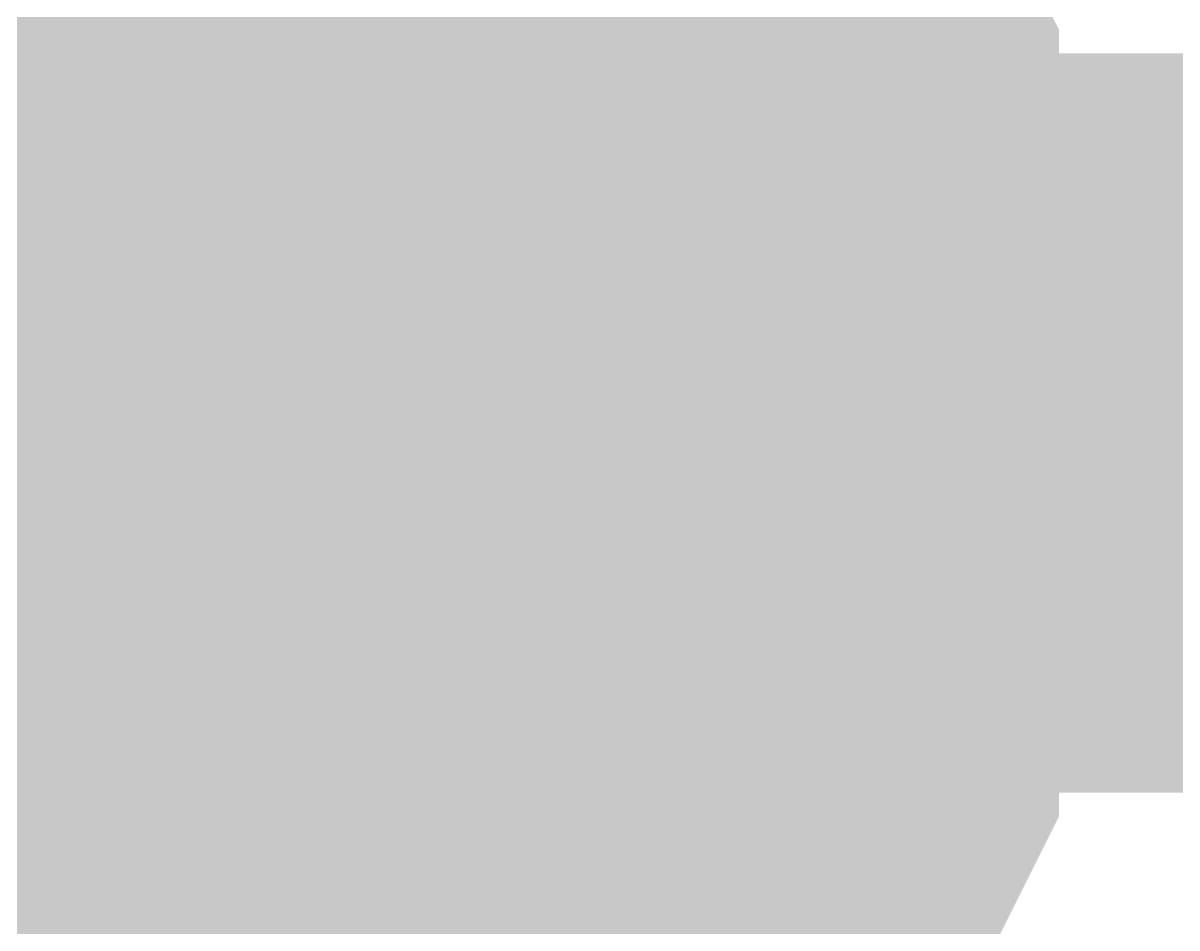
# Model space of a CAD drawing. Header units: inches. Extents: x 0 to 569, y 0 to 432.
# Drawn here: x 73.896 to 74.3636, y 180.1253 to 180.4922 of the extents above; entities that cross this region are included whole.
import ezdxf

# ---------------------------------------------------------------- set-up
doc = ezdxf.new("R2010")
doc.units = ezdxf.units.IN
doc.layers.add('Sheet', color=255, linetype='Continuous')

msp = doc.modelspace()

# ---------------------------------------------------------------- linework, layer by layer
at = {"layer": 'Sheet'}
msp.add_lwpolyline([(73.406, 180.34, 0.508, 0.508, 1), (73.914, 180.34, 0.508, 0.508, 1)], format="xyseb", close=True, dxfattribs=at)
for points in [[(74.05439, 180.65254, 0.29972, 0.29972, 0), (74.0792, 180.64014, 0.29972, 0.29972, 0), (74.0916, 180.61533, 0.29972, 0.29972, 0), (74.104, 180.59053, 0.29972, 0.29972, 0), (74.11641, 180.57812, 0.29972, 0.29972, 0), (74.12881, 180.55332, 0.29972, 0.29972, 0), (74.14121, 180.52852, 0.29972, 0.29972, 0), (74.14121, 180.50371, 0.29972, 0.29972, 0), (74.15361, 180.47891, 0.29972, 0.29972, 0), (74.16602, 180.4541, 0.29972, 0.29972, 0), (74.16602, 180.4293, 0.29972, 0.29972, 0), (74.17842, 180.40449, 0.29972, 0.29972, 0), (74.17842, 180.37969, 0.29972, 0.29972, 0), (74.17842, 180.35488, 0.29972, 0.29972, 0), (74.17842, 180.33008, 0.29972, 0.29972, 0)], [(74.05439, 180.65254, 0.29972, 0.29972, 0), (74.0792, 180.64014, 0.29972, 0.29972, 0), (74.0916, 180.61533, 0.29972, 0.29972, 0), (74.104, 180.59053, 0.29972, 0.29972, 0), (74.11641, 180.57812, 0.29972, 0.29972, 0), (74.12881, 180.55332, 0.29972, 0.29972, 0), (74.14121, 180.52852, 0.29972, 0.29972, 0), (74.14121, 180.50371, 0.29972, 0.29972, 0), (74.15361, 180.47891, 0.29972, 0.29972, 0), (74.16602, 180.4541, 0.29972, 0.29972, 0), (74.16602, 180.4293, 0.29972, 0.29972, 0), (74.17842, 180.40449, 0.29972, 0.29972, 0), (74.17842, 180.37969, 0.29972, 0.29972, 0), (74.17842, 180.35488, 0.29972, 0.29972, 0), (74.17842, 180.33008, 0.29972, 0.29972, 0)], [(74.05439, 180.65254, 0.29972, 0.29972, 0), (74.0792, 180.64014, 0.29972, 0.29972, 0), (74.0916, 180.61533, 0.29972, 0.29972, 0), (74.104, 180.59053, 0.29972, 0.29972, 0), (74.11641, 180.57812, 0.29972, 0.29972, 0), (74.12881, 180.55332, 0.29972, 0.29972, 0), (74.14121, 180.52852, 0.29972, 0.29972, 0), (74.14121, 180.50371, 0.29972, 0.29972, 0), (74.15361, 180.47891, 0.29972, 0.29972, 0), (74.16602, 180.4541, 0.29972, 0.29972, 0), (74.16602, 180.4293, 0.29972, 0.29972, 0), (74.17842, 180.40449, 0.29972, 0.29972, 0), (74.17842, 180.37969, 0.29972, 0.29972, 0), (74.17842, 180.35488, 0.29972, 0.29972, 0), (74.17842, 180.33008, 0.29972, 0.29972, 0)], [(74.05439, 180.65254, 0.29972, 0.29972, 0), (74.0792, 180.64014, 0.29972, 0.29972, 0), (74.0916, 180.61533, 0.29972, 0.29972, 0), (74.104, 180.59053, 0.29972, 0.29972, 0), (74.11641, 180.57812, 0.29972, 0.29972, 0), (74.12881, 180.55332, 0.29972, 0.29972, 0), (74.14121, 180.52852, 0.29972, 0.29972, 0), (74.14121, 180.50371, 0.29972, 0.29972, 0), (74.15361, 180.47891, 0.29972, 0.29972, 0), (74.16602, 180.4541, 0.29972, 0.29972, 0), (74.16602, 180.4293, 0.29972, 0.29972, 0), (74.17842, 180.40449, 0.29972, 0.29972, 0), (74.17842, 180.37969, 0.29972, 0.29972, 0), (74.17842, 180.35488, 0.29972, 0.29972, 0), (74.17842, 180.33008, 0.29972, 0.29972, 0)], [(74.05439, 180.65254, 0.29972, 0.29972, 0), (74.0792, 180.64014, 0.29972, 0.29972, 0), (74.0916, 180.61533, 0.29972, 0.29972, 0), (74.104, 180.59053, 0.29972, 0.29972, 0), (74.11641, 180.57812, 0.29972, 0.29972, 0), (74.12881, 180.55332, 0.29972, 0.29972, 0), (74.14121, 180.52852, 0.29972, 0.29972, 0), (74.14121, 180.50371, 0.29972, 0.29972, 0), (74.15361, 180.47891, 0.29972, 0.29972, 0), (74.16602, 180.4541, 0.29972, 0.29972, 0), (74.16602, 180.4293, 0.29972, 0.29972, 0), (74.17842, 180.40449, 0.29972, 0.29972, 0), (74.17842, 180.37969, 0.29972, 0.29972, 0), (74.17842, 180.35488, 0.29972, 0.29972, 0), (74.17842, 180.33008, 0.29972, 0.29972, 0)], [(74.05439, 180.65254, 0.29972, 0.29972, 0), (74.0792, 180.64014, 0.29972, 0.29972, 0), (74.0916, 180.61533, 0.29972, 0.29972, 0), (74.104, 180.59053, 0.29972, 0.29972, 0), (74.11641, 180.57812, 0.29972, 0.29972, 0), (74.12881, 180.55332, 0.29972, 0.29972, 0), (74.14121, 180.52852, 0.29972, 0.29972, 0), (74.14121, 180.50371, 0.29972, 0.29972, 0), (74.15361, 180.47891, 0.29972, 0.29972, 0), (74.16602, 180.4541, 0.29972, 0.29972, 0), (74.16602, 180.4293, 0.29972, 0.29972, 0), (74.17842, 180.40449, 0.29972, 0.29972, 0), (74.17842, 180.37969, 0.29972, 0.29972, 0), (74.17842, 180.35488, 0.29972, 0.29972, 0), (74.17842, 180.33008, 0.29972, 0.29972, 0)], [(74.05439, 180.65254, 0.29972, 0.29972, 0), (74.0792, 180.64014, 0.29972, 0.29972, 0), (74.0916, 180.61533, 0.29972, 0.29972, 0), (74.104, 180.59053, 0.29972, 0.29972, 0), (74.11641, 180.57812, 0.29972, 0.29972, 0), (74.12881, 180.55332, 0.29972, 0.29972, 0), (74.14121, 180.52852, 0.29972, 0.29972, 0), (74.14121, 180.50371, 0.29972, 0.29972, 0), (74.15361, 180.47891, 0.29972, 0.29972, 0), (74.16602, 180.4541, 0.29972, 0.29972, 0), (74.16602, 180.4293, 0.29972, 0.29972, 0), (74.17842, 180.40449, 0.29972, 0.29972, 0), (74.17842, 180.37969, 0.29972, 0.29972, 0), (74.17842, 180.35488, 0.29972, 0.29972, 0), (74.17842, 180.33008, 0.29972, 0.29972, 0)], [(74.05439, 180.65254, 0.29972, 0.29972, 0), (74.0792, 180.64014, 0.29972, 0.29972, 0), (74.0916, 180.61533, 0.29972, 0.29972, 0), (74.104, 180.59053, 0.29972, 0.29972, 0), (74.11641, 180.57812, 0.29972, 0.29972, 0), (74.12881, 180.55332, 0.29972, 0.29972, 0), (74.14121, 180.52852, 0.29972, 0.29972, 0), (74.14121, 180.50371, 0.29972, 0.29972, 0), (74.15361, 180.47891, 0.29972, 0.29972, 0), (74.16602, 180.4541, 0.29972, 0.29972, 0), (74.16602, 180.4293, 0.29972, 0.29972, 0), (74.17842, 180.40449, 0.29972, 0.29972, 0), (74.17842, 180.37969, 0.29972, 0.29972, 0), (74.17842, 180.35488, 0.29972, 0.29972, 0), (74.17842, 180.33008, 0.29972, 0.29972, 0)], [(74.12881, 180.55332, 0.09906, 0.09906, 0), (74.14121, 180.52852, 0.09906, 0.09906, 0), (74.14121, 180.50371, 0.09906, 0.09906, 0), (74.15361, 180.47891, 0.09906, 0.09906, 0), (74.16602, 180.4541, 0.09906, 0.09906, 0), (74.16602, 180.4293, 0.09906, 0.09906, 0), (74.17842, 180.40449, 0.09906, 0.09906, 0), (74.17842, 180.37969, 0.09906, 0.09906, 0), (74.17842, 180.35488, 0.09906, 0.09906, 0), (74.17842, 180.33008, 0.09906, 0.09906, 0)], [(74.12881, 180.55332, 0.09906, 0.09906, 0), (74.14121, 180.52852, 0.09906, 0.09906, 0), (74.14121, 180.50371, 0.09906, 0.09906, 0), (74.15361, 180.47891, 0.09906, 0.09906, 0), (74.16602, 180.4541, 0.09906, 0.09906, 0), (74.16602, 180.4293, 0.09906, 0.09906, 0), (74.17842, 180.40449, 0.09906, 0.09906, 0), (74.17842, 180.37969, 0.09906, 0.09906, 0), (74.17842, 180.35488, 0.09906, 0.09906, 0), (74.17842, 180.33008, 0.09906, 0.09906, 0)], [(74.12881, 180.55332, 0.09906, 0.09906, 0), (74.14121, 180.52852, 0.09906, 0.09906, 0), (74.14121, 180.50371, 0.09906, 0.09906, 0), (74.15361, 180.47891, 0.09906, 0.09906, 0), (74.16602, 180.4541, 0.09906, 0.09906, 0), (74.16602, 180.4293, 0.09906, 0.09906, 0), (74.17842, 180.40449, 0.09906, 0.09906, 0), (74.17842, 180.37969, 0.09906, 0.09906, 0), (74.17842, 180.35488, 0.09906, 0.09906, 0), (74.17842, 180.33008, 0.09906, 0.09906, 0)], [(74.12881, 180.55332, 0.09906, 0.09906, 0), (74.14121, 180.52852, 0.09906, 0.09906, 0), (74.14121, 180.50371, 0.09906, 0.09906, 0), (74.15361, 180.47891, 0.09906, 0.09906, 0), (74.16602, 180.4541, 0.09906, 0.09906, 0), (74.16602, 180.4293, 0.09906, 0.09906, 0), (74.17842, 180.40449, 0.09906, 0.09906, 0), (74.17842, 180.37969, 0.09906, 0.09906, 0), (74.17842, 180.35488, 0.09906, 0.09906, 0), (74.17842, 180.33008, 0.09906, 0.09906, 0)], [(74.12881, 180.55332, 0.09906, 0.09906, 0), (74.14121, 180.52852, 0.09906, 0.09906, 0), (74.14121, 180.50371, 0.09906, 0.09906, 0), (74.15361, 180.47891, 0.09906, 0.09906, 0), (74.16602, 180.4541, 0.09906, 0.09906, 0), (74.16602, 180.4293, 0.09906, 0.09906, 0), (74.17842, 180.40449, 0.09906, 0.09906, 0), (74.17842, 180.37969, 0.09906, 0.09906, 0), (74.17842, 180.35488, 0.09906, 0.09906, 0), (74.17842, 180.33008, 0.09906, 0.09906, 0)], [(74.12881, 180.55332, 0.09906, 0.09906, 0), (74.14121, 180.52852, 0.09906, 0.09906, 0), (74.14121, 180.50371, 0.09906, 0.09906, 0), (74.15361, 180.47891, 0.09906, 0.09906, 0), (74.16602, 180.4541, 0.09906, 0.09906, 0), (74.16602, 180.4293, 0.09906, 0.09906, 0), (74.17842, 180.40449, 0.09906, 0.09906, 0), (74.17842, 180.37969, 0.09906, 0.09906, 0), (74.17842, 180.35488, 0.09906, 0.09906, 0), (74.17842, 180.33008, 0.09906, 0.09906, 0)], [(74.12881, 180.55332, 0.09906, 0.09906, 0), (74.14121, 180.52852, 0.09906, 0.09906, 0), (74.14121, 180.50371, 0.09906, 0.09906, 0), (74.15361, 180.47891, 0.09906, 0.09906, 0), (74.16602, 180.4541, 0.09906, 0.09906, 0), (74.16602, 180.4293, 0.09906, 0.09906, 0), (74.17842, 180.40449, 0.09906, 0.09906, 0), (74.17842, 180.37969, 0.09906, 0.09906, 0), (74.17842, 180.35488, 0.09906, 0.09906, 0), (74.17842, 180.33008, 0.09906, 0.09906, 0)], [(74.12881, 180.55332, 0.09906, 0.09906, 0), (74.14121, 180.52852, 0.09906, 0.09906, 0), (74.14121, 180.50371, 0.09906, 0.09906, 0), (74.15361, 180.47891, 0.09906, 0.09906, 0), (74.16602, 180.4541, 0.09906, 0.09906, 0), (74.16602, 180.4293, 0.09906, 0.09906, 0), (74.17842, 180.40449, 0.09906, 0.09906, 0), (74.17842, 180.37969, 0.09906, 0.09906, 0), (74.17842, 180.35488, 0.09906, 0.09906, 0), (74.17842, 180.33008, 0.09906, 0.09906, 0)], [(76.2, 180.33008, 0.29972, 0.29972, 0), (73.66992, 180.33008, 0.29972, 0.29972, 0)], [(74.17842, 180.33008, 0.29972, 0.29972, 0), (74.17842, 180.30527, 0.29972, 0.29972, 0), (74.17842, 180.28047, 0.29972, 0.29972, 0), (74.17842, 180.25566, 0.29972, 0.29972, 0), (74.16602, 180.23086, 0.29972, 0.29972, 0), (74.16602, 180.20605, 0.29972, 0.29972, 0), (74.15361, 180.18125, 0.29972, 0.29972, 0), (74.14121, 180.15645, 0.29972, 0.29972, 0), (74.14121, 180.13164, 0.29972, 0.29972, 0), (74.12881, 180.11924, 0.29972, 0.29972, 0), (74.11641, 180.09443, 0.29972, 0.29972, 0), (74.104, 180.06963, 0.29972, 0.29972, 0), (74.0916, 180.04482, 0.29972, 0.29972, 0), (74.0792, 180.03242, 0.29972, 0.29972, 0), (74.05439, 180.00762, 0.29972, 0.29972, 0), (74.04199, 179.99521, 0.29972, 0.29972, 0), (74.02959, 179.97041, 0.29972, 0.29972, 0)], [(74.17842, 180.33008, 0.29972, 0.29972, 0), (74.17842, 180.30527, 0.29972, 0.29972, 0), (74.17842, 180.28047, 0.29972, 0.29972, 0), (74.17842, 180.25566, 0.29972, 0.29972, 0), (74.16602, 180.23086, 0.29972, 0.29972, 0), (74.16602, 180.20605, 0.29972, 0.29972, 0), (74.15361, 180.18125, 0.29972, 0.29972, 0), (74.14121, 180.15645, 0.29972, 0.29972, 0), (74.14121, 180.13164, 0.29972, 0.29972, 0), (74.12881, 180.11924, 0.29972, 0.29972, 0), (74.11641, 180.09443, 0.29972, 0.29972, 0), (74.104, 180.06963, 0.29972, 0.29972, 0), (74.0916, 180.04482, 0.29972, 0.29972, 0), (74.0792, 180.03242, 0.29972, 0.29972, 0), (74.05439, 180.00762, 0.29972, 0.29972, 0), (74.04199, 179.99521, 0.29972, 0.29972, 0), (74.02959, 179.97041, 0.29972, 0.29972, 0)], [(74.17842, 180.33008, 0.29972, 0.29972, 0), (74.17842, 180.30527, 0.29972, 0.29972, 0), (74.17842, 180.28047, 0.29972, 0.29972, 0), (74.17842, 180.25566, 0.29972, 0.29972, 0), (74.16602, 180.23086, 0.29972, 0.29972, 0), (74.16602, 180.20605, 0.29972, 0.29972, 0), (74.15361, 180.18125, 0.29972, 0.29972, 0), (74.14121, 180.15645, 0.29972, 0.29972, 0), (74.14121, 180.13164, 0.29972, 0.29972, 0), (74.12881, 180.11924, 0.29972, 0.29972, 0), (74.11641, 180.09443, 0.29972, 0.29972, 0), (74.104, 180.06963, 0.29972, 0.29972, 0), (74.0916, 180.04482, 0.29972, 0.29972, 0), (74.0792, 180.03242, 0.29972, 0.29972, 0), (74.05439, 180.00762, 0.29972, 0.29972, 0), (74.04199, 179.99521, 0.29972, 0.29972, 0), (74.02959, 179.97041, 0.29972, 0.29972, 0)], [(74.17842, 180.33008, 0.29972, 0.29972, 0), (74.17842, 180.30527, 0.29972, 0.29972, 0), (74.17842, 180.28047, 0.29972, 0.29972, 0), (74.17842, 180.25566, 0.29972, 0.29972, 0), (74.16602, 180.23086, 0.29972, 0.29972, 0), (74.16602, 180.20605, 0.29972, 0.29972, 0), (74.15361, 180.18125, 0.29972, 0.29972, 0), (74.14121, 180.15645, 0.29972, 0.29972, 0), (74.14121, 180.13164, 0.29972, 0.29972, 0), (74.12881, 180.11924, 0.29972, 0.29972, 0), (74.11641, 180.09443, 0.29972, 0.29972, 0), (74.104, 180.06963, 0.29972, 0.29972, 0), (74.0916, 180.04482, 0.29972, 0.29972, 0), (74.0792, 180.03242, 0.29972, 0.29972, 0), (74.05439, 180.00762, 0.29972, 0.29972, 0), (74.04199, 179.99521, 0.29972, 0.29972, 0), (74.02959, 179.97041, 0.29972, 0.29972, 0)], [(74.17842, 180.33008, 0.29972, 0.29972, 0), (74.17842, 180.30527, 0.29972, 0.29972, 0), (74.17842, 180.28047, 0.29972, 0.29972, 0), (74.17842, 180.25566, 0.29972, 0.29972, 0), (74.16602, 180.23086, 0.29972, 0.29972, 0), (74.16602, 180.20605, 0.29972, 0.29972, 0), (74.15361, 180.18125, 0.29972, 0.29972, 0), (74.14121, 180.15645, 0.29972, 0.29972, 0), (74.14121, 180.13164, 0.29972, 0.29972, 0), (74.12881, 180.11924, 0.29972, 0.29972, 0), (74.11641, 180.09443, 0.29972, 0.29972, 0), (74.104, 180.06963, 0.29972, 0.29972, 0), (74.0916, 180.04482, 0.29972, 0.29972, 0), (74.0792, 180.03242, 0.29972, 0.29972, 0), (74.05439, 180.00762, 0.29972, 0.29972, 0), (74.04199, 179.99521, 0.29972, 0.29972, 0), (74.02959, 179.97041, 0.29972, 0.29972, 0)], [(74.17842, 180.33008, 0.29972, 0.29972, 0), (74.17842, 180.30527, 0.29972, 0.29972, 0), (74.17842, 180.28047, 0.29972, 0.29972, 0), (74.17842, 180.25566, 0.29972, 0.29972, 0), (74.16602, 180.23086, 0.29972, 0.29972, 0), (74.16602, 180.20605, 0.29972, 0.29972, 0), (74.15361, 180.18125, 0.29972, 0.29972, 0), (74.14121, 180.15645, 0.29972, 0.29972, 0), (74.14121, 180.13164, 0.29972, 0.29972, 0), (74.12881, 180.11924, 0.29972, 0.29972, 0), (74.11641, 180.09443, 0.29972, 0.29972, 0), (74.104, 180.06963, 0.29972, 0.29972, 0), (74.0916, 180.04482, 0.29972, 0.29972, 0), (74.0792, 180.03242, 0.29972, 0.29972, 0), (74.05439, 180.00762, 0.29972, 0.29972, 0), (74.04199, 179.99521, 0.29972, 0.29972, 0), (74.02959, 179.97041, 0.29972, 0.29972, 0)], [(74.17842, 180.33008, 0.29972, 0.29972, 0), (74.17842, 180.30527, 0.29972, 0.29972, 0), (74.17842, 180.28047, 0.29972, 0.29972, 0), (74.17842, 180.25566, 0.29972, 0.29972, 0), (74.16602, 180.23086, 0.29972, 0.29972, 0), (74.16602, 180.20605, 0.29972, 0.29972, 0), (74.15361, 180.18125, 0.29972, 0.29972, 0), (74.14121, 180.15645, 0.29972, 0.29972, 0), (74.14121, 180.13164, 0.29972, 0.29972, 0), (74.12881, 180.11924, 0.29972, 0.29972, 0), (74.11641, 180.09443, 0.29972, 0.29972, 0), (74.104, 180.06963, 0.29972, 0.29972, 0), (74.0916, 180.04482, 0.29972, 0.29972, 0), (74.0792, 180.03242, 0.29972, 0.29972, 0), (74.05439, 180.00762, 0.29972, 0.29972, 0), (74.04199, 179.99521, 0.29972, 0.29972, 0), (74.02959, 179.97041, 0.29972, 0.29972, 0)], [(74.17842, 180.33008, 0.29972, 0.29972, 0), (74.17842, 180.30527, 0.29972, 0.29972, 0), (74.17842, 180.28047, 0.29972, 0.29972, 0), (74.17842, 180.25566, 0.29972, 0.29972, 0), (74.16602, 180.23086, 0.29972, 0.29972, 0), (74.16602, 180.20605, 0.29972, 0.29972, 0), (74.15361, 180.18125, 0.29972, 0.29972, 0), (74.14121, 180.15645, 0.29972, 0.29972, 0), (74.14121, 180.13164, 0.29972, 0.29972, 0), (74.12881, 180.11924, 0.29972, 0.29972, 0), (74.11641, 180.09443, 0.29972, 0.29972, 0), (74.104, 180.06963, 0.29972, 0.29972, 0), (74.0916, 180.04482, 0.29972, 0.29972, 0), (74.0792, 180.03242, 0.29972, 0.29972, 0), (74.05439, 180.00762, 0.29972, 0.29972, 0), (74.04199, 179.99521, 0.29972, 0.29972, 0), (74.02959, 179.97041, 0.29972, 0.29972, 0)], [(74.17842, 180.33008, 0.29972, 0.29972, 0), (74.17842, 180.33008, 0.29972, 0.29972, 0), (74.17842, 180.33008, 0.29972, 0.29972, 0), (74.17842, 180.33008, 0.29972, 0.29972, 0), (74.17842, 180.33008, 0.29972, 0.29972, 0), (74.17842, 180.33008, 0.29972, 0.29972, 0), (74.17842, 180.33008, 0.29972, 0.29972, 0), (74.17842, 180.33008, 0.29972, 0.29972, 0), (74.17842, 180.33008, 0.29972, 0.29972, 0), (74.17842, 180.33008, 0.29972, 0.29972, 0), (74.17842, 180.33008, 0.29972, 0.29972, 0), (74.17842, 180.33008, 0.29972, 0.29972, 0), (74.17842, 180.33008, 0.29972, 0.29972, 0), (74.17842, 180.33008, 0.29972, 0.29972, 0), (74.17842, 180.33008, 0.29972, 0.29972, 0), (74.17842, 180.33008, 0.29972, 0.29972, 0), (74.17842, 180.33008, 0.29972, 0.29972, 0), (74.17842, 180.33008, 0.29972, 0.29972, 0), (74.17842, 180.33008, 0.29972, 0.29972, 0), (74.17842, 180.33008, 0.29972, 0.29972, 0), (74.17842, 180.33008, 0.29972, 0.29972, 0), (74.17842, 180.33008, 0.29972, 0.29972, 0), (74.17842, 180.33008, 0.29972, 0.29972, 0), (74.17842, 180.33008, 0.29972, 0.29972, 0), (74.17842, 180.33008, 0.29972, 0.29972, 0), (74.17842, 180.33008, 0.29972, 0.29972, 0), (74.17842, 180.33008, 0.29972, 0.29972, 0), (74.17842, 180.33008, 0.29972, 0.29972, 0), (74.17842, 180.33008, 0.29972, 0.29972, 0), (74.17842, 180.33008, 0.29972, 0.29972, 0), (74.17842, 180.33008, 0.29972, 0.29972, 0), (74.17842, 180.33008, 0.29972, 0.29972, 0), (74.17842, 180.33008, 0.29972, 0.29972, 0)], [(74.17842, 180.33008, 0.29972, 0.29972, 0), (74.17842, 180.33008, 0.29972, 0.29972, 0)], [(74.17842, 180.33008, 0.29972, 0.29972, 0), (74.17842, 180.33008, 0.29972, 0.29972, 0), (74.17842, 180.33008, 0.29972, 0.29972, 0), (74.17842, 180.33008, 0.29972, 0.29972, 0), (74.17842, 180.33008, 0.29972, 0.29972, 0), (74.17842, 180.33008, 0.29972, 0.29972, 0), (74.17842, 180.33008, 0.29972, 0.29972, 0), (74.17842, 180.33008, 0.29972, 0.29972, 0), (74.17842, 180.33008, 0.29972, 0.29972, 0), (74.17842, 180.33008, 0.29972, 0.29972, 0), (74.17842, 180.33008, 0.29972, 0.29972, 0), (74.17842, 180.33008, 0.29972, 0.29972, 0), (74.17842, 180.33008, 0.29972, 0.29972, 0), (74.17842, 180.33008, 0.29972, 0.29972, 0), (74.17842, 180.33008, 0.29972, 0.29972, 0), (74.17842, 180.33008, 0.29972, 0.29972, 0), (74.17842, 180.33008, 0.29972, 0.29972, 0), (74.17842, 180.33008, 0.29972, 0.29972, 0), (74.17842, 180.33008, 0.29972, 0.29972, 0), (74.17842, 180.33008, 0.29972, 0.29972, 0), (74.17842, 180.33008, 0.29972, 0.29972, 0), (74.17842, 180.33008, 0.29972, 0.29972, 0), (74.17842, 180.33008, 0.29972, 0.29972, 0), (74.17842, 180.33008, 0.29972, 0.29972, 0), (74.17842, 180.33008, 0.29972, 0.29972, 0), (74.17842, 180.33008, 0.29972, 0.29972, 0), (74.17842, 180.33008, 0.29972, 0.29972, 0), (74.17842, 180.33008, 0.29972, 0.29972, 0), (74.17842, 180.33008, 0.29972, 0.29972, 0), (74.17842, 180.33008, 0.29972, 0.29972, 0), (74.17842, 180.33008, 0.29972, 0.29972, 0), (74.17842, 180.33008, 0.29972, 0.29972, 0), (74.17842, 180.33008, 0.29972, 0.29972, 0)], [(74.17842, 180.33008, 0.29972, 0.29972, 0), (74.17842, 180.33008, 0.29972, 0.29972, 0)], [(74.17842, 180.33008, 0.29972, 0.29972, 0), (74.17842, 180.33008, 0.29972, 0.29972, 0), (74.17842, 180.33008, 0.29972, 0.29972, 0), (74.17842, 180.33008, 0.29972, 0.29972, 0), (74.17842, 180.33008, 0.29972, 0.29972, 0), (74.17842, 180.33008, 0.29972, 0.29972, 0), (74.17842, 180.33008, 0.29972, 0.29972, 0), (74.17842, 180.33008, 0.29972, 0.29972, 0), (74.17842, 180.33008, 0.29972, 0.29972, 0), (74.17842, 180.33008, 0.29972, 0.29972, 0), (74.17842, 180.33008, 0.29972, 0.29972, 0), (74.17842, 180.33008, 0.29972, 0.29972, 0), (74.17842, 180.33008, 0.29972, 0.29972, 0), (74.17842, 180.33008, 0.29972, 0.29972, 0), (74.17842, 180.33008, 0.29972, 0.29972, 0), (74.17842, 180.33008, 0.29972, 0.29972, 0), (74.17842, 180.33008, 0.29972, 0.29972, 0), (74.17842, 180.33008, 0.29972, 0.29972, 0), (74.17842, 180.33008, 0.29972, 0.29972, 0), (74.17842, 180.33008, 0.29972, 0.29972, 0), (74.17842, 180.33008, 0.29972, 0.29972, 0), (74.17842, 180.33008, 0.29972, 0.29972, 0), (74.17842, 180.33008, 0.29972, 0.29972, 0), (74.17842, 180.33008, 0.29972, 0.29972, 0), (74.17842, 180.33008, 0.29972, 0.29972, 0), (74.17842, 180.33008, 0.29972, 0.29972, 0), (74.17842, 180.33008, 0.29972, 0.29972, 0), (74.17842, 180.33008, 0.29972, 0.29972, 0), (74.17842, 180.33008, 0.29972, 0.29972, 0), (74.17842, 180.33008, 0.29972, 0.29972, 0), (74.17842, 180.33008, 0.29972, 0.29972, 0), (74.17842, 180.33008, 0.29972, 0.29972, 0), (74.17842, 180.33008, 0.29972, 0.29972, 0)], [(74.17842, 180.33008, 0.29972, 0.29972, 0), (74.17842, 180.33008, 0.29972, 0.29972, 0)], [(74.17842, 180.33008, 0.29972, 0.29972, 0), (74.17842, 180.33008, 0.29972, 0.29972, 0), (74.17842, 180.33008, 0.29972, 0.29972, 0), (74.17842, 180.33008, 0.29972, 0.29972, 0), (74.17842, 180.33008, 0.29972, 0.29972, 0), (74.17842, 180.33008, 0.29972, 0.29972, 0), (74.17842, 180.33008, 0.29972, 0.29972, 0), (74.17842, 180.33008, 0.29972, 0.29972, 0), (74.17842, 180.33008, 0.29972, 0.29972, 0), (74.17842, 180.33008, 0.29972, 0.29972, 0), (74.17842, 180.33008, 0.29972, 0.29972, 0), (74.17842, 180.33008, 0.29972, 0.29972, 0), (74.17842, 180.33008, 0.29972, 0.29972, 0), (74.17842, 180.33008, 0.29972, 0.29972, 0), (74.17842, 180.33008, 0.29972, 0.29972, 0), (74.17842, 180.33008, 0.29972, 0.29972, 0), (74.17842, 180.33008, 0.29972, 0.29972, 0), (74.17842, 180.33008, 0.29972, 0.29972, 0), (74.17842, 180.33008, 0.29972, 0.29972, 0), (74.17842, 180.33008, 0.29972, 0.29972, 0), (74.17842, 180.33008, 0.29972, 0.29972, 0), (74.17842, 180.33008, 0.29972, 0.29972, 0), (74.17842, 180.33008, 0.29972, 0.29972, 0), (74.17842, 180.33008, 0.29972, 0.29972, 0), (74.17842, 180.33008, 0.29972, 0.29972, 0), (74.17842, 180.33008, 0.29972, 0.29972, 0), (74.17842, 180.33008, 0.29972, 0.29972, 0), (74.17842, 180.33008, 0.29972, 0.29972, 0), (74.17842, 180.33008, 0.29972, 0.29972, 0), (74.17842, 180.33008, 0.29972, 0.29972, 0), (74.17842, 180.33008, 0.29972, 0.29972, 0), (74.17842, 180.33008, 0.29972, 0.29972, 0), (74.17842, 180.33008, 0.29972, 0.29972, 0)], [(74.17842, 180.33008, 0.29972, 0.29972, 0), (74.17842, 180.33008, 0.29972, 0.29972, 0)], [(74.17842, 180.33008, 0.29972, 0.29972, 0), (74.17842, 180.33008, 0.29972, 0.29972, 0), (74.17842, 180.33008, 0.29972, 0.29972, 0), (74.17842, 180.33008, 0.29972, 0.29972, 0), (74.17842, 180.33008, 0.29972, 0.29972, 0), (74.17842, 180.33008, 0.29972, 0.29972, 0), (74.17842, 180.33008, 0.29972, 0.29972, 0), (74.17842, 180.33008, 0.29972, 0.29972, 0), (74.17842, 180.33008, 0.29972, 0.29972, 0), (74.17842, 180.33008, 0.29972, 0.29972, 0), (74.17842, 180.33008, 0.29972, 0.29972, 0), (74.17842, 180.33008, 0.29972, 0.29972, 0), (74.17842, 180.33008, 0.29972, 0.29972, 0), (74.17842, 180.33008, 0.29972, 0.29972, 0), (74.17842, 180.33008, 0.29972, 0.29972, 0), (74.17842, 180.33008, 0.29972, 0.29972, 0), (74.17842, 180.33008, 0.29972, 0.29972, 0), (74.17842, 180.33008, 0.29972, 0.29972, 0), (74.17842, 180.33008, 0.29972, 0.29972, 0), (74.17842, 180.33008, 0.29972, 0.29972, 0), (74.17842, 180.33008, 0.29972, 0.29972, 0), (74.17842, 180.33008, 0.29972, 0.29972, 0), (74.17842, 180.33008, 0.29972, 0.29972, 0), (74.17842, 180.33008, 0.29972, 0.29972, 0), (74.17842, 180.33008, 0.29972, 0.29972, 0), (74.17842, 180.33008, 0.29972, 0.29972, 0), (74.17842, 180.33008, 0.29972, 0.29972, 0), (74.17842, 180.33008, 0.29972, 0.29972, 0), (74.17842, 180.33008, 0.29972, 0.29972, 0), (74.17842, 180.33008, 0.29972, 0.29972, 0), (74.17842, 180.33008, 0.29972, 0.29972, 0), (74.17842, 180.33008, 0.29972, 0.29972, 0), (74.17842, 180.33008, 0.29972, 0.29972, 0)], [(74.17842, 180.33008, 0.29972, 0.29972, 0), (74.17842, 180.33008, 0.29972, 0.29972, 0)], [(74.17842, 180.33008, 0.29972, 0.29972, 0), (74.17842, 180.33008, 0.29972, 0.29972, 0), (74.17842, 180.33008, 0.29972, 0.29972, 0), (74.17842, 180.33008, 0.29972, 0.29972, 0), (74.17842, 180.33008, 0.29972, 0.29972, 0), (74.17842, 180.33008, 0.29972, 0.29972, 0), (74.17842, 180.33008, 0.29972, 0.29972, 0), (74.17842, 180.33008, 0.29972, 0.29972, 0), (74.17842, 180.33008, 0.29972, 0.29972, 0), (74.17842, 180.33008, 0.29972, 0.29972, 0), (74.17842, 180.33008, 0.29972, 0.29972, 0), (74.17842, 180.33008, 0.29972, 0.29972, 0), (74.17842, 180.33008, 0.29972, 0.29972, 0), (74.17842, 180.33008, 0.29972, 0.29972, 0), (74.17842, 180.33008, 0.29972, 0.29972, 0), (74.17842, 180.33008, 0.29972, 0.29972, 0), (74.17842, 180.33008, 0.29972, 0.29972, 0), (74.17842, 180.33008, 0.29972, 0.29972, 0), (74.17842, 180.33008, 0.29972, 0.29972, 0), (74.17842, 180.33008, 0.29972, 0.29972, 0), (74.17842, 180.33008, 0.29972, 0.29972, 0), (74.17842, 180.33008, 0.29972, 0.29972, 0), (74.17842, 180.33008, 0.29972, 0.29972, 0), (74.17842, 180.33008, 0.29972, 0.29972, 0), (74.17842, 180.33008, 0.29972, 0.29972, 0), (74.17842, 180.33008, 0.29972, 0.29972, 0), (74.17842, 180.33008, 0.29972, 0.29972, 0), (74.17842, 180.33008, 0.29972, 0.29972, 0), (74.17842, 180.33008, 0.29972, 0.29972, 0), (74.17842, 180.33008, 0.29972, 0.29972, 0), (74.17842, 180.33008, 0.29972, 0.29972, 0), (74.17842, 180.33008, 0.29972, 0.29972, 0), (74.17842, 180.33008, 0.29972, 0.29972, 0)], [(74.17842, 180.33008, 0.29972, 0.29972, 0), (74.17842, 180.33008, 0.29972, 0.29972, 0)], [(74.17842, 180.33008, 0.29972, 0.29972, 0), (74.17842, 180.33008, 0.29972, 0.29972, 0), (74.17842, 180.33008, 0.29972, 0.29972, 0), (74.17842, 180.33008, 0.29972, 0.29972, 0), (74.17842, 180.33008, 0.29972, 0.29972, 0), (74.17842, 180.33008, 0.29972, 0.29972, 0), (74.17842, 180.33008, 0.29972, 0.29972, 0), (74.17842, 180.33008, 0.29972, 0.29972, 0), (74.17842, 180.33008, 0.29972, 0.29972, 0), (74.17842, 180.33008, 0.29972, 0.29972, 0), (74.17842, 180.33008, 0.29972, 0.29972, 0), (74.17842, 180.33008, 0.29972, 0.29972, 0), (74.17842, 180.33008, 0.29972, 0.29972, 0), (74.17842, 180.33008, 0.29972, 0.29972, 0), (74.17842, 180.33008, 0.29972, 0.29972, 0), (74.17842, 180.33008, 0.29972, 0.29972, 0), (74.17842, 180.33008, 0.29972, 0.29972, 0), (74.17842, 180.33008, 0.29972, 0.29972, 0), (74.17842, 180.33008, 0.29972, 0.29972, 0), (74.17842, 180.33008, 0.29972, 0.29972, 0), (74.17842, 180.33008, 0.29972, 0.29972, 0), (74.17842, 180.33008, 0.29972, 0.29972, 0), (74.17842, 180.33008, 0.29972, 0.29972, 0), (74.17842, 180.33008, 0.29972, 0.29972, 0), (74.17842, 180.33008, 0.29972, 0.29972, 0), (74.17842, 180.33008, 0.29972, 0.29972, 0), (74.17842, 180.33008, 0.29972, 0.29972, 0), (74.17842, 180.33008, 0.29972, 0.29972, 0), (74.17842, 180.33008, 0.29972, 0.29972, 0), (74.17842, 180.33008, 0.29972, 0.29972, 0), (74.17842, 180.33008, 0.29972, 0.29972, 0), (74.17842, 180.33008, 0.29972, 0.29972, 0), (74.17842, 180.33008, 0.29972, 0.29972, 0)], [(74.17842, 180.33008, 0.29972, 0.29972, 0), (74.17842, 180.33008, 0.29972, 0.29972, 0)], [(74.17842, 180.33008, 0.29972, 0.29972, 0), (74.17842, 180.33008, 0.29972, 0.29972, 0), (74.17842, 180.33008, 0.29972, 0.29972, 0), (74.17842, 180.33008, 0.29972, 0.29972, 0), (74.17842, 180.33008, 0.29972, 0.29972, 0), (74.17842, 180.33008, 0.29972, 0.29972, 0), (74.17842, 180.33008, 0.29972, 0.29972, 0), (74.17842, 180.33008, 0.29972, 0.29972, 0), (74.17842, 180.33008, 0.29972, 0.29972, 0), (74.17842, 180.33008, 0.29972, 0.29972, 0), (74.17842, 180.33008, 0.29972, 0.29972, 0), (74.17842, 180.33008, 0.29972, 0.29972, 0), (74.17842, 180.33008, 0.29972, 0.29972, 0), (74.17842, 180.33008, 0.29972, 0.29972, 0), (74.17842, 180.33008, 0.29972, 0.29972, 0), (74.17842, 180.33008, 0.29972, 0.29972, 0), (74.17842, 180.33008, 0.29972, 0.29972, 0), (74.17842, 180.33008, 0.29972, 0.29972, 0), (74.17842, 180.33008, 0.29972, 0.29972, 0), (74.17842, 180.33008, 0.29972, 0.29972, 0), (74.17842, 180.33008, 0.29972, 0.29972, 0), (74.17842, 180.33008, 0.29972, 0.29972, 0), (74.17842, 180.33008, 0.29972, 0.29972, 0), (74.17842, 180.33008, 0.29972, 0.29972, 0), (74.17842, 180.33008, 0.29972, 0.29972, 0), (74.17842, 180.33008, 0.29972, 0.29972, 0), (74.17842, 180.33008, 0.29972, 0.29972, 0), (74.17842, 180.33008, 0.29972, 0.29972, 0), (74.17842, 180.33008, 0.29972, 0.29972, 0), (74.17842, 180.33008, 0.29972, 0.29972, 0), (74.17842, 180.33008, 0.29972, 0.29972, 0), (74.17842, 180.33008, 0.29972, 0.29972, 0), (74.17842, 180.33008, 0.29972, 0.29972, 0)], [(74.17842, 180.33008, 0.29972, 0.29972, 0), (74.17842, 180.33008, 0.29972, 0.29972, 0)], [(74.17842, 180.33008, 0.09906, 0.09906, 0), (74.17842, 180.30527, 0.09906, 0.09906, 0), (74.17842, 180.28047, 0.09906, 0.09906, 0), (74.17842, 180.25566, 0.09906, 0.09906, 0), (74.16602, 180.23086, 0.09906, 0.09906, 0), (74.16602, 180.20605, 0.09906, 0.09906, 0), (74.15361, 180.18125, 0.09906, 0.09906, 0), (74.14121, 180.15645, 0.09906, 0.09906, 0), (74.14121, 180.13164, 0.09906, 0.09906, 0), (74.12881, 180.11924, 0.09906, 0.09906, 0), (74.11641, 180.09443, 0.09906, 0.09906, 0), (74.104, 180.06963, 0.09906, 0.09906, 0)], [(74.17842, 180.33008, 0.09906, 0.09906, 0), (74.17842, 180.30527, 0.09906, 0.09906, 0), (74.17842, 180.28047, 0.09906, 0.09906, 0), (74.17842, 180.25566, 0.09906, 0.09906, 0), (74.16602, 180.23086, 0.09906, 0.09906, 0), (74.16602, 180.20605, 0.09906, 0.09906, 0), (74.15361, 180.18125, 0.09906, 0.09906, 0), (74.14121, 180.15645, 0.09906, 0.09906, 0), (74.14121, 180.13164, 0.09906, 0.09906, 0), (74.12881, 180.11924, 0.09906, 0.09906, 0), (74.11641, 180.09443, 0.09906, 0.09906, 0), (74.104, 180.06963, 0.09906, 0.09906, 0)], [(74.17842, 180.33008, 0.09906, 0.09906, 0), (74.17842, 180.30527, 0.09906, 0.09906, 0), (74.17842, 180.28047, 0.09906, 0.09906, 0), (74.17842, 180.25566, 0.09906, 0.09906, 0), (74.16602, 180.23086, 0.09906, 0.09906, 0), (74.16602, 180.20605, 0.09906, 0.09906, 0), (74.15361, 180.18125, 0.09906, 0.09906, 0), (74.14121, 180.15645, 0.09906, 0.09906, 0), (74.14121, 180.13164, 0.09906, 0.09906, 0), (74.12881, 180.11924, 0.09906, 0.09906, 0), (74.11641, 180.09443, 0.09906, 0.09906, 0), (74.104, 180.06963, 0.09906, 0.09906, 0)], [(74.17842, 180.33008, 0.09906, 0.09906, 0), (74.17842, 180.30527, 0.09906, 0.09906, 0), (74.17842, 180.28047, 0.09906, 0.09906, 0), (74.17842, 180.25566, 0.09906, 0.09906, 0), (74.16602, 180.23086, 0.09906, 0.09906, 0), (74.16602, 180.20605, 0.09906, 0.09906, 0), (74.15361, 180.18125, 0.09906, 0.09906, 0), (74.14121, 180.15645, 0.09906, 0.09906, 0), (74.14121, 180.13164, 0.09906, 0.09906, 0), (74.12881, 180.11924, 0.09906, 0.09906, 0), (74.11641, 180.09443, 0.09906, 0.09906, 0), (74.104, 180.06963, 0.09906, 0.09906, 0)], [(74.17842, 180.33008, 0.09906, 0.09906, 0), (74.17842, 180.30527, 0.09906, 0.09906, 0), (74.17842, 180.28047, 0.09906, 0.09906, 0), (74.17842, 180.25566, 0.09906, 0.09906, 0), (74.16602, 180.23086, 0.09906, 0.09906, 0), (74.16602, 180.20605, 0.09906, 0.09906, 0), (74.15361, 180.18125, 0.09906, 0.09906, 0), (74.14121, 180.15645, 0.09906, 0.09906, 0), (74.14121, 180.13164, 0.09906, 0.09906, 0), (74.12881, 180.11924, 0.09906, 0.09906, 0), (74.11641, 180.09443, 0.09906, 0.09906, 0), (74.104, 180.06963, 0.09906, 0.09906, 0)], [(74.17842, 180.33008, 0.09906, 0.09906, 0), (74.17842, 180.30527, 0.09906, 0.09906, 0), (74.17842, 180.28047, 0.09906, 0.09906, 0), (74.17842, 180.25566, 0.09906, 0.09906, 0), (74.16602, 180.23086, 0.09906, 0.09906, 0), (74.16602, 180.20605, 0.09906, 0.09906, 0), (74.15361, 180.18125, 0.09906, 0.09906, 0), (74.14121, 180.15645, 0.09906, 0.09906, 0), (74.14121, 180.13164, 0.09906, 0.09906, 0), (74.12881, 180.11924, 0.09906, 0.09906, 0), (74.11641, 180.09443, 0.09906, 0.09906, 0), (74.104, 180.06963, 0.09906, 0.09906, 0)], [(74.17842, 180.33008, 0.09906, 0.09906, 0), (74.17842, 180.30527, 0.09906, 0.09906, 0), (74.17842, 180.28047, 0.09906, 0.09906, 0), (74.17842, 180.25566, 0.09906, 0.09906, 0), (74.16602, 180.23086, 0.09906, 0.09906, 0), (74.16602, 180.20605, 0.09906, 0.09906, 0), (74.15361, 180.18125, 0.09906, 0.09906, 0), (74.14121, 180.15645, 0.09906, 0.09906, 0), (74.14121, 180.13164, 0.09906, 0.09906, 0), (74.12881, 180.11924, 0.09906, 0.09906, 0), (74.11641, 180.09443, 0.09906, 0.09906, 0), (74.104, 180.06963, 0.09906, 0.09906, 0)], [(74.17842, 180.33008, 0.09906, 0.09906, 0), (74.17842, 180.30527, 0.09906, 0.09906, 0), (74.17842, 180.28047, 0.09906, 0.09906, 0), (74.17842, 180.25566, 0.09906, 0.09906, 0), (74.16602, 180.23086, 0.09906, 0.09906, 0), (74.16602, 180.20605, 0.09906, 0.09906, 0), (74.15361, 180.18125, 0.09906, 0.09906, 0), (74.14121, 180.15645, 0.09906, 0.09906, 0), (74.14121, 180.13164, 0.09906, 0.09906, 0), (74.12881, 180.11924, 0.09906, 0.09906, 0), (74.11641, 180.09443, 0.09906, 0.09906, 0), (74.104, 180.06963, 0.09906, 0.09906, 0)], [(74.17842, 180.33008, 0.09906, 0.09906, 0), (74.17842, 180.33008, 0.09906, 0.09906, 0), (74.17842, 180.33008, 0.09906, 0.09906, 0), (74.17842, 180.33008, 0.09906, 0.09906, 0), (74.17842, 180.33008, 0.09906, 0.09906, 0), (74.17842, 180.33008, 0.09906, 0.09906, 0), (74.17842, 180.33008, 0.09906, 0.09906, 0), (74.17842, 180.33008, 0.09906, 0.09906, 0), (74.17842, 180.33008, 0.09906, 0.09906, 0), (74.17842, 180.33008, 0.09906, 0.09906, 0), (74.17842, 180.33008, 0.09906, 0.09906, 0), (74.17842, 180.33008, 0.09906, 0.09906, 0), (74.17842, 180.33008, 0.09906, 0.09906, 0), (74.17842, 180.33008, 0.09906, 0.09906, 0), (74.17842, 180.33008, 0.09906, 0.09906, 0), (74.17842, 180.33008, 0.09906, 0.09906, 0), (74.17842, 180.33008, 0.09906, 0.09906, 0), (74.17842, 180.33008, 0.09906, 0.09906, 0), (74.17842, 180.33008, 0.09906, 0.09906, 0), (74.17842, 180.33008, 0.09906, 0.09906, 0), (74.17842, 180.33008, 0.09906, 0.09906, 0), (74.17842, 180.33008, 0.09906, 0.09906, 0), (74.17842, 180.33008, 0.09906, 0.09906, 0), (74.17842, 180.33008, 0.09906, 0.09906, 0), (74.17842, 180.33008, 0.09906, 0.09906, 0), (74.17842, 180.33008, 0.09906, 0.09906, 0), (74.17842, 180.33008, 0.09906, 0.09906, 0), (74.17842, 180.33008, 0.09906, 0.09906, 0), (74.17842, 180.33008, 0.09906, 0.09906, 0), (74.17842, 180.33008, 0.09906, 0.09906, 0), (74.17842, 180.33008, 0.09906, 0.09906, 0), (74.17842, 180.33008, 0.09906, 0.09906, 0), (74.17842, 180.33008, 0.09906, 0.09906, 0)], [(74.17842, 180.33008, 0.09906, 0.09906, 0), (74.17842, 180.33008, 0.09906, 0.09906, 0)], [(74.17842, 180.33008, 0.09906, 0.09906, 0), (74.17842, 180.33008, 0.09906, 0.09906, 0), (74.17842, 180.33008, 0.09906, 0.09906, 0), (74.17842, 180.33008, 0.09906, 0.09906, 0), (74.17842, 180.33008, 0.09906, 0.09906, 0), (74.17842, 180.33008, 0.09906, 0.09906, 0), (74.17842, 180.33008, 0.09906, 0.09906, 0), (74.17842, 180.33008, 0.09906, 0.09906, 0), (74.17842, 180.33008, 0.09906, 0.09906, 0), (74.17842, 180.33008, 0.09906, 0.09906, 0), (74.17842, 180.33008, 0.09906, 0.09906, 0), (74.17842, 180.33008, 0.09906, 0.09906, 0), (74.17842, 180.33008, 0.09906, 0.09906, 0), (74.17842, 180.33008, 0.09906, 0.09906, 0), (74.17842, 180.33008, 0.09906, 0.09906, 0), (74.17842, 180.33008, 0.09906, 0.09906, 0), (74.17842, 180.33008, 0.09906, 0.09906, 0), (74.17842, 180.33008, 0.09906, 0.09906, 0), (74.17842, 180.33008, 0.09906, 0.09906, 0), (74.17842, 180.33008, 0.09906, 0.09906, 0), (74.17842, 180.33008, 0.09906, 0.09906, 0), (74.17842, 180.33008, 0.09906, 0.09906, 0), (74.17842, 180.33008, 0.09906, 0.09906, 0), (74.17842, 180.33008, 0.09906, 0.09906, 0), (74.17842, 180.33008, 0.09906, 0.09906, 0), (74.17842, 180.33008, 0.09906, 0.09906, 0), (74.17842, 180.33008, 0.09906, 0.09906, 0), (74.17842, 180.33008, 0.09906, 0.09906, 0), (74.17842, 180.33008, 0.09906, 0.09906, 0), (74.17842, 180.33008, 0.09906, 0.09906, 0), (74.17842, 180.33008, 0.09906, 0.09906, 0), (74.17842, 180.33008, 0.09906, 0.09906, 0), (74.17842, 180.33008, 0.09906, 0.09906, 0)], [(74.17842, 180.33008, 0.09906, 0.09906, 0), (74.17842, 180.33008, 0.09906, 0.09906, 0)], [(74.17842, 180.33008, 0.09906, 0.09906, 0), (74.17842, 180.33008, 0.09906, 0.09906, 0), (74.17842, 180.33008, 0.09906, 0.09906, 0), (74.17842, 180.33008, 0.09906, 0.09906, 0), (74.17842, 180.33008, 0.09906, 0.09906, 0), (74.17842, 180.33008, 0.09906, 0.09906, 0), (74.17842, 180.33008, 0.09906, 0.09906, 0), (74.17842, 180.33008, 0.09906, 0.09906, 0), (74.17842, 180.33008, 0.09906, 0.09906, 0), (74.17842, 180.33008, 0.09906, 0.09906, 0), (74.17842, 180.33008, 0.09906, 0.09906, 0), (74.17842, 180.33008, 0.09906, 0.09906, 0), (74.17842, 180.33008, 0.09906, 0.09906, 0), (74.17842, 180.33008, 0.09906, 0.09906, 0), (74.17842, 180.33008, 0.09906, 0.09906, 0), (74.17842, 180.33008, 0.09906, 0.09906, 0), (74.17842, 180.33008, 0.09906, 0.09906, 0), (74.17842, 180.33008, 0.09906, 0.09906, 0), (74.17842, 180.33008, 0.09906, 0.09906, 0), (74.17842, 180.33008, 0.09906, 0.09906, 0), (74.17842, 180.33008, 0.09906, 0.09906, 0), (74.17842, 180.33008, 0.09906, 0.09906, 0), (74.17842, 180.33008, 0.09906, 0.09906, 0), (74.17842, 180.33008, 0.09906, 0.09906, 0), (74.17842, 180.33008, 0.09906, 0.09906, 0), (74.17842, 180.33008, 0.09906, 0.09906, 0), (74.17842, 180.33008, 0.09906, 0.09906, 0), (74.17842, 180.33008, 0.09906, 0.09906, 0), (74.17842, 180.33008, 0.09906, 0.09906, 0), (74.17842, 180.33008, 0.09906, 0.09906, 0), (74.17842, 180.33008, 0.09906, 0.09906, 0), (74.17842, 180.33008, 0.09906, 0.09906, 0), (74.17842, 180.33008, 0.09906, 0.09906, 0)], [(74.17842, 180.33008, 0.09906, 0.09906, 0), (74.17842, 180.33008, 0.09906, 0.09906, 0)], [(74.17842, 180.33008, 0.09906, 0.09906, 0), (74.17842, 180.33008, 0.09906, 0.09906, 0), (74.17842, 180.33008, 0.09906, 0.09906, 0), (74.17842, 180.33008, 0.09906, 0.09906, 0), (74.17842, 180.33008, 0.09906, 0.09906, 0), (74.17842, 180.33008, 0.09906, 0.09906, 0), (74.17842, 180.33008, 0.09906, 0.09906, 0), (74.17842, 180.33008, 0.09906, 0.09906, 0), (74.17842, 180.33008, 0.09906, 0.09906, 0), (74.17842, 180.33008, 0.09906, 0.09906, 0), (74.17842, 180.33008, 0.09906, 0.09906, 0), (74.17842, 180.33008, 0.09906, 0.09906, 0), (74.17842, 180.33008, 0.09906, 0.09906, 0), (74.17842, 180.33008, 0.09906, 0.09906, 0), (74.17842, 180.33008, 0.09906, 0.09906, 0), (74.17842, 180.33008, 0.09906, 0.09906, 0), (74.17842, 180.33008, 0.09906, 0.09906, 0), (74.17842, 180.33008, 0.09906, 0.09906, 0), (74.17842, 180.33008, 0.09906, 0.09906, 0), (74.17842, 180.33008, 0.09906, 0.09906, 0), (74.17842, 180.33008, 0.09906, 0.09906, 0), (74.17842, 180.33008, 0.09906, 0.09906, 0), (74.17842, 180.33008, 0.09906, 0.09906, 0), (74.17842, 180.33008, 0.09906, 0.09906, 0), (74.17842, 180.33008, 0.09906, 0.09906, 0), (74.17842, 180.33008, 0.09906, 0.09906, 0), (74.17842, 180.33008, 0.09906, 0.09906, 0), (74.17842, 180.33008, 0.09906, 0.09906, 0), (74.17842, 180.33008, 0.09906, 0.09906, 0), (74.17842, 180.33008, 0.09906, 0.09906, 0), (74.17842, 180.33008, 0.09906, 0.09906, 0), (74.17842, 180.33008, 0.09906, 0.09906, 0), (74.17842, 180.33008, 0.09906, 0.09906, 0)], [(74.17842, 180.33008, 0.09906, 0.09906, 0), (74.17842, 180.33008, 0.09906, 0.09906, 0)], [(74.17842, 180.33008, 0.09906, 0.09906, 0), (74.17842, 180.33008, 0.09906, 0.09906, 0), (74.17842, 180.33008, 0.09906, 0.09906, 0), (74.17842, 180.33008, 0.09906, 0.09906, 0), (74.17842, 180.33008, 0.09906, 0.09906, 0), (74.17842, 180.33008, 0.09906, 0.09906, 0), (74.17842, 180.33008, 0.09906, 0.09906, 0), (74.17842, 180.33008, 0.09906, 0.09906, 0), (74.17842, 180.33008, 0.09906, 0.09906, 0), (74.17842, 180.33008, 0.09906, 0.09906, 0), (74.17842, 180.33008, 0.09906, 0.09906, 0), (74.17842, 180.33008, 0.09906, 0.09906, 0), (74.17842, 180.33008, 0.09906, 0.09906, 0), (74.17842, 180.33008, 0.09906, 0.09906, 0), (74.17842, 180.33008, 0.09906, 0.09906, 0), (74.17842, 180.33008, 0.09906, 0.09906, 0), (74.17842, 180.33008, 0.09906, 0.09906, 0), (74.17842, 180.33008, 0.09906, 0.09906, 0), (74.17842, 180.33008, 0.09906, 0.09906, 0), (74.17842, 180.33008, 0.09906, 0.09906, 0), (74.17842, 180.33008, 0.09906, 0.09906, 0), (74.17842, 180.33008, 0.09906, 0.09906, 0), (74.17842, 180.33008, 0.09906, 0.09906, 0), (74.17842, 180.33008, 0.09906, 0.09906, 0), (74.17842, 180.33008, 0.09906, 0.09906, 0), (74.17842, 180.33008, 0.09906, 0.09906, 0), (74.17842, 180.33008, 0.09906, 0.09906, 0), (74.17842, 180.33008, 0.09906, 0.09906, 0), (74.17842, 180.33008, 0.09906, 0.09906, 0), (74.17842, 180.33008, 0.09906, 0.09906, 0), (74.17842, 180.33008, 0.09906, 0.09906, 0), (74.17842, 180.33008, 0.09906, 0.09906, 0), (74.17842, 180.33008, 0.09906, 0.09906, 0)], [(74.17842, 180.33008, 0.09906, 0.09906, 0), (74.17842, 180.33008, 0.09906, 0.09906, 0)], [(74.17842, 180.33008, 0.09906, 0.09906, 0), (74.17842, 180.33008, 0.09906, 0.09906, 0), (74.17842, 180.33008, 0.09906, 0.09906, 0), (74.17842, 180.33008, 0.09906, 0.09906, 0), (74.17842, 180.33008, 0.09906, 0.09906, 0), (74.17842, 180.33008, 0.09906, 0.09906, 0), (74.17842, 180.33008, 0.09906, 0.09906, 0), (74.17842, 180.33008, 0.09906, 0.09906, 0), (74.17842, 180.33008, 0.09906, 0.09906, 0), (74.17842, 180.33008, 0.09906, 0.09906, 0), (74.17842, 180.33008, 0.09906, 0.09906, 0), (74.17842, 180.33008, 0.09906, 0.09906, 0), (74.17842, 180.33008, 0.09906, 0.09906, 0), (74.17842, 180.33008, 0.09906, 0.09906, 0), (74.17842, 180.33008, 0.09906, 0.09906, 0), (74.17842, 180.33008, 0.09906, 0.09906, 0), (74.17842, 180.33008, 0.09906, 0.09906, 0), (74.17842, 180.33008, 0.09906, 0.09906, 0), (74.17842, 180.33008, 0.09906, 0.09906, 0), (74.17842, 180.33008, 0.09906, 0.09906, 0), (74.17842, 180.33008, 0.09906, 0.09906, 0), (74.17842, 180.33008, 0.09906, 0.09906, 0), (74.17842, 180.33008, 0.09906, 0.09906, 0), (74.17842, 180.33008, 0.09906, 0.09906, 0), (74.17842, 180.33008, 0.09906, 0.09906, 0), (74.17842, 180.33008, 0.09906, 0.09906, 0), (74.17842, 180.33008, 0.09906, 0.09906, 0), (74.17842, 180.33008, 0.09906, 0.09906, 0), (74.17842, 180.33008, 0.09906, 0.09906, 0), (74.17842, 180.33008, 0.09906, 0.09906, 0), (74.17842, 180.33008, 0.09906, 0.09906, 0), (74.17842, 180.33008, 0.09906, 0.09906, 0), (74.17842, 180.33008, 0.09906, 0.09906, 0)], [(74.17842, 180.33008, 0.09906, 0.09906, 0), (74.17842, 180.33008, 0.09906, 0.09906, 0)], [(74.17842, 180.33008, 0.09906, 0.09906, 0), (74.17842, 180.33008, 0.09906, 0.09906, 0), (74.17842, 180.33008, 0.09906, 0.09906, 0), (74.17842, 180.33008, 0.09906, 0.09906, 0), (74.17842, 180.33008, 0.09906, 0.09906, 0), (74.17842, 180.33008, 0.09906, 0.09906, 0), (74.17842, 180.33008, 0.09906, 0.09906, 0), (74.17842, 180.33008, 0.09906, 0.09906, 0), (74.17842, 180.33008, 0.09906, 0.09906, 0), (74.17842, 180.33008, 0.09906, 0.09906, 0), (74.17842, 180.33008, 0.09906, 0.09906, 0), (74.17842, 180.33008, 0.09906, 0.09906, 0), (74.17842, 180.33008, 0.09906, 0.09906, 0), (74.17842, 180.33008, 0.09906, 0.09906, 0), (74.17842, 180.33008, 0.09906, 0.09906, 0), (74.17842, 180.33008, 0.09906, 0.09906, 0), (74.17842, 180.33008, 0.09906, 0.09906, 0), (74.17842, 180.33008, 0.09906, 0.09906, 0), (74.17842, 180.33008, 0.09906, 0.09906, 0), (74.17842, 180.33008, 0.09906, 0.09906, 0), (74.17842, 180.33008, 0.09906, 0.09906, 0), (74.17842, 180.33008, 0.09906, 0.09906, 0), (74.17842, 180.33008, 0.09906, 0.09906, 0), (74.17842, 180.33008, 0.09906, 0.09906, 0), (74.17842, 180.33008, 0.09906, 0.09906, 0), (74.17842, 180.33008, 0.09906, 0.09906, 0), (74.17842, 180.33008, 0.09906, 0.09906, 0), (74.17842, 180.33008, 0.09906, 0.09906, 0), (74.17842, 180.33008, 0.09906, 0.09906, 0), (74.17842, 180.33008, 0.09906, 0.09906, 0), (74.17842, 180.33008, 0.09906, 0.09906, 0), (74.17842, 180.33008, 0.09906, 0.09906, 0), (74.17842, 180.33008, 0.09906, 0.09906, 0)], [(74.17842, 180.33008, 0.09906, 0.09906, 0), (74.17842, 180.33008, 0.09906, 0.09906, 0)], [(74.17842, 180.33008, 0.09906, 0.09906, 0), (74.17842, 180.33008, 0.09906, 0.09906, 0), (74.17842, 180.33008, 0.09906, 0.09906, 0), (74.17842, 180.33008, 0.09906, 0.09906, 0), (74.17842, 180.33008, 0.09906, 0.09906, 0), (74.17842, 180.33008, 0.09906, 0.09906, 0), (74.17842, 180.33008, 0.09906, 0.09906, 0), (74.17842, 180.33008, 0.09906, 0.09906, 0), (74.17842, 180.33008, 0.09906, 0.09906, 0), (74.17842, 180.33008, 0.09906, 0.09906, 0), (74.17842, 180.33008, 0.09906, 0.09906, 0), (74.17842, 180.33008, 0.09906, 0.09906, 0), (74.17842, 180.33008, 0.09906, 0.09906, 0), (74.17842, 180.33008, 0.09906, 0.09906, 0), (74.17842, 180.33008, 0.09906, 0.09906, 0), (74.17842, 180.33008, 0.09906, 0.09906, 0), (74.17842, 180.33008, 0.09906, 0.09906, 0), (74.17842, 180.33008, 0.09906, 0.09906, 0), (74.17842, 180.33008, 0.09906, 0.09906, 0), (74.17842, 180.33008, 0.09906, 0.09906, 0), (74.17842, 180.33008, 0.09906, 0.09906, 0), (74.17842, 180.33008, 0.09906, 0.09906, 0), (74.17842, 180.33008, 0.09906, 0.09906, 0), (74.17842, 180.33008, 0.09906, 0.09906, 0), (74.17842, 180.33008, 0.09906, 0.09906, 0), (74.17842, 180.33008, 0.09906, 0.09906, 0), (74.17842, 180.33008, 0.09906, 0.09906, 0), (74.17842, 180.33008, 0.09906, 0.09906, 0), (74.17842, 180.33008, 0.09906, 0.09906, 0), (74.17842, 180.33008, 0.09906, 0.09906, 0), (74.17842, 180.33008, 0.09906, 0.09906, 0), (74.17842, 180.33008, 0.09906, 0.09906, 0), (74.17842, 180.33008, 0.09906, 0.09906, 0)], [(74.17842, 180.33008, 0.09906, 0.09906, 0), (74.17842, 180.33008, 0.09906, 0.09906, 0)]]:
    msp.add_lwpolyline(points, format="xyseb", dxfattribs=at)

doc.saveas('drawing.dxf')
